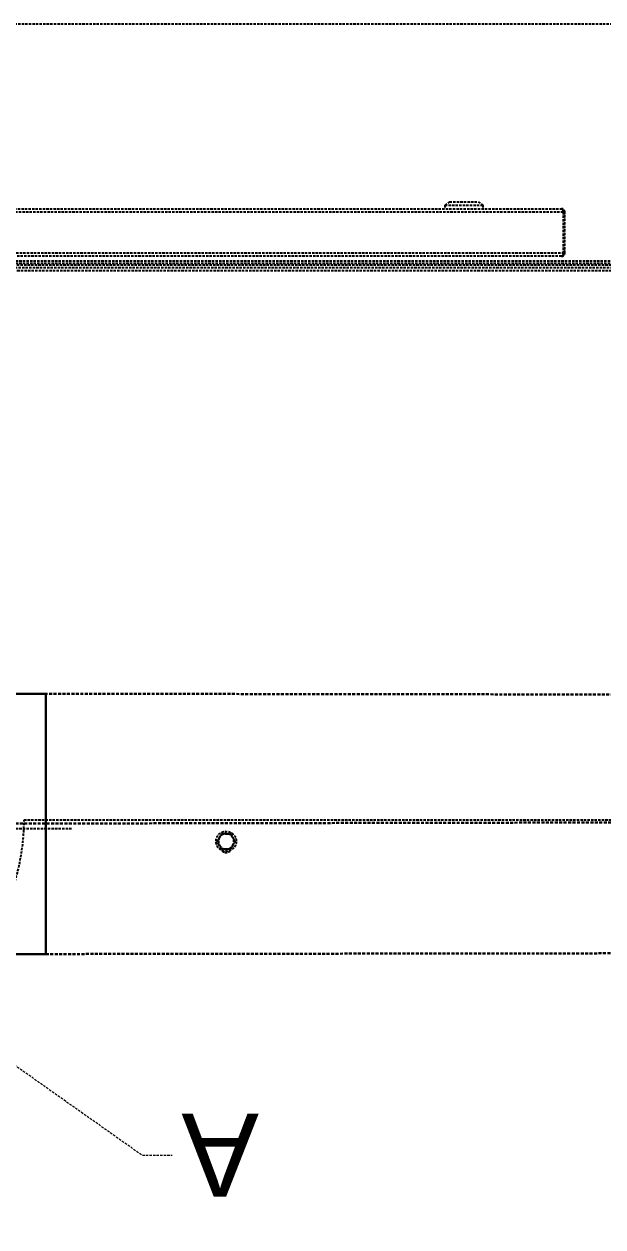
# Model space of a CAD drawing. Extents: x -76427 to 292734, y -42117 to 131250.
# Drawn here: x 7970 to 8457, y 11582 to 12595 of the extents above; entities that cross this region are included whole.
import ezdxf

# ---------------------------------------------------------------- set-up
doc = ezdxf.new("R2010")
doc.units = 0
doc.header["$LTSCALE"] = 10
doc.linetypes.add('XFM7P10PV$0$HIDDEN', pattern=[0.375, 0.25, -0.125])
doc.linetypes.add('XFM7Q10PV-200K$0$18P6-XFM7QB2-PV$0$HIDDEN', pattern=[0.3, 0.2, -0.1])
doc.layers.add('XFM7P10PV$0$U-PV', color=252, linetype='Continuous', lineweight=30)
doc.layers.add('XFM7Q10PV-200K$0$PV-EQ(FUTURE)', color=252, linetype='XFM7Q10PV-200K$0$18P6-XFM7QB2-PV$0$HIDDEN')
doc.styles.add('XFM7Q10PV-200K$0$Atlas Copco 3.5mm', font='arial.ttf')
doc.dimstyles.new('XFM7Q10PV-200K$0$Atlas Copco$7', dxfattribs={"dimscale": 10, "dimtxt": 3.5, "dimasz": 2.5, "dimexe": 2, "dimexo": 1, "dimgap": 0.762, "dimtad": 1, "dimdec": 1, "dimrnd": 1e-08, "dimtxsty": 'XFM7Q10PV-200K$0$Atlas Copco 3.5mm', "dimcen": 0.09, "dimdle": 10, "dimclrd": 7, "dimclre": 256, "dimclrt": 7, "dimadec": 1, "dimazin": 2, "dimtfac": 1, "dimtdec": 4, "dimtmove": 0, "dimatfit": 3, "dimfxl": 1, "dimtolj": 1, "dimlwd": 9, "dimlwe": 9, "dimarcsym": 0})

# ---------------------------------------------------------------- blocks, each defined once
blk = doc.blocks.new('XFM7P10PV$0$短彎頭 - 焊接 1 - 90度 2-V234-CUB_L40')
blk.add_line((130595.8, -106979.8), (130595.8, -107198.9))
at = {"color": 0, "flags": 128}
for points in [[(130595.8, -106979.8), (130393.2, -106979.8)], [(130393.2, -107198.9), (130595.8, -107198.9)]]:
    blk.add_lwpolyline(points, dxfattribs=at)
at = {"color": 0}
blk.add_arc((130393.2, -107089.3), 109.5, 90, 270, dxfattribs=at)
blk = doc.blocks.new('XFM7P10PV')
at = {"layer": 'XFM7P10PV$0$U-PV', "color": 253, "linetype": 'XFM7P10PV$0$HIDDEN'}
for p, q in [((9066.1, 12029.9, 0), (7988.3, 12031.3)), ((10417.7, 11926.5, 0), (7785.7, 11921.7)), ((7988.3, 11812.2), (9066.1, 11813.6, 0))]:
    blk.add_line(p, q, dxfattribs=at)
blk.add_blockref('XFM7P10PV$0$短彎頭 - 焊接 1 - 90度 2-V234-CUB_L40', (-122607.5, 119011.1), dxfattribs=at)
blk = doc.blocks.new('XFM7Q10PV-200K$0$PV-主機 - Mega-V57-CUB_L40')
for p, q in [((922, -1369), (922, 1399)), ((923.5, -1365), (923.5, 1395)), ((925.5, -1365), (925.5, 1395)), ((929.5, -307.1), (929.5, 672.2)), ((932.3, 673.7), (932.3, -308.6)), ((966.8, -308.6), (966.8, 673.7)), ((969.5, 672.3), (969.5, -307.2)), ((917.2, -472.3), (917.2, 592.2)), ((920, 593.7), (920, -473.7)), ((448, 545), (448, 105)), ((455.2, 145), (455.2, -472.3)), ((972.6, -209), (969.5, -209)), ((972.6, -209), (972.6, -241)), ((975.5, -213), (972.6, -209)), ((975.5, -213), (975.5, -237)), ((972.6, -241), (969.5, -241)), ((975.5, -237), (972.6, -241)), ((929.5, -307.1), (929.5, -307.2)), ((929.5, -307.2), (929.5, -307.2)), ((966.8, -308.6), (932.3, -308.6)), ((932.3, -308.7), (932.3, -310)), ((966.8, -308.7), (932.3, -308.7)), ((932.3, -310), (966.8, -310)), ((966.8, -308.7), (966.8, -310))]:
    blk.add_line(p, q)
blk.add_circle((437, -25), 8.5)
for centre, radius, start, end in [((455.2, 325), 180, 90, 270), ((437, -25), 6.5, 120, 180), ((437, -25), 6.5, 60, 120), ((437, -25), 6.5, 0, 60), ((432.7, -25), 5, 132.9888, 227.0112), ((437, -25), 6.5, 180, 240), ((437, -25), 6.5, 300, 0), ((437, -25), 6.5, 240, 300), ((932.3, -307.2), 1.5, 248.9974, 270)]:
    blk.add_arc(centre, radius, start, end)
for points, weights in [([(430.5, -21.2), (432.2, -20.2), (433.7, -19.4)], [1.07595444278, 1.07665212978, 1]), ([(433.7, -19.4), (435.2, -18.5), (437, -17.5)], [1, 1.07665212978, 1.07595444278]), ([(437, -17.5), (438.7, -18.5), (440.2, -19.4)], [1.07595444278, 1.07665212978, 1]), ([(440.2, -19.4), (441.7, -20.2), (443.5, -21.2)], [1, 1.07665212978, 1.07595444278]), ([(430.5, -25), (430.5, -23.3), (430.5, -21.2)], [1, 1.07665212978, 1.07595444278]), ([(430.5, -28.8), (430.5, -26.7), (430.5, -25)], [1.07595444278, 1.07665212978, 1]), ([(433.7, -30.6), (432.2, -29.8), (430.5, -28.8)], [1, 1.07665212978, 1.07595444278]), ([(443.5, -28.8), (441.7, -29.8), (440.2, -30.6)], [1.07595444278, 1.07665212978, 1]), ([(443.5, -21.2), (443.5, -23.3), (443.5, -25)], [1.07595444278, 1.07665212978, 1]), ([(443.5, -25), (443.5, -26.7), (443.5, -28.8)], [1, 1.07665212978, 1.07595444278]), ([(437, -32.5), (435.2, -31.5), (433.7, -30.6)], [1.07595444278, 1.07665212978, 1]), ([(440.2, -30.6), (438.7, -31.5), (437, -32.5)], [1, 1.07665212978, 1.07595444278])]:
    blk.add_rational_spline(points, weights, degree=2)
for points, knots in [([(932.3, -308.6), (931.3, -308.6), (930.4, -308.3), (929.9, -307.9), (929.7, -307.7), (929.5, -307.4), (929.5, -307.1)], [0, 0, 0, 0, 1.030866, 1.030866, 1.030866, 1.570796, 1.570796, 1.570796, 1.570796]), ([(929.5, -307.2), (929.5, -308.1), (930.1, -309.1), (930.9, -309.6), (931.3, -309.8), (931.8, -310), (932.3, -310)], [-1.570796, -1.570796, -1.570796, -1.570796, -0.539931, -0.539931, -0.539931, 0, 0, 0, 0]), ([(969.5, -307.2), (969.5, -307.5), (968.9, -307.9), (968.1, -308.2), (967.7, -308.3), (967.2, -308.5), (966.8, -308.6)], [0, 0, 0, 0, 1.087346, 1.087346, 1.087346, 1.570796, 1.570796, 1.570796, 1.570796]), ([(966.8, -310), (967.8, -310), (968.7, -309.4), (969.2, -308.5), (969.4, -308.1), (969.5, -307.6), (969.5, -307.2)], [0, 0, 0, 0, 1.087346, 1.087346, 1.087346, 1.570796, 1.570796, 1.570796, 1.570796]), ([(967.8, -308.3), (967.7, -308.4), (967.4, -308.6), (967.2, -308.6), (967.1, -308.7), (966.9, -308.7), (966.8, -308.7)], [0.7978126, 0.7978126, 0.7978126, 0.7978126, 1.2652557, 1.2652557, 1.2652557, 1.5707963, 1.5707963, 1.5707963, 1.5707963])]:
    blk.add_open_spline(points, degree=3, knots=knots)
at = {"insert": (137.9, -52.6), "char_height": 70, "attachment_point": 1, "rotation": 90, "style": 'XFM7Q10PV-200K$0$Atlas Copco 3.5mm'}
blk.add_mtext('{A}', dxfattribs=at)
at = {"annotation_type": 0, "has_hookline": 1, "hookline_direction": 1, "text_width": 65.4, "horizontal_direction": (0, 1, 0)}
blk.add_leader([(302.8, 229.2), (172.9, 45.5), (172.9, 20.5)], dimstyle='XFM7Q10PV-200K$0$Atlas Copco$7', override={"dimtad": 0}, dxfattribs=at)
blk = doc.blocks.new('XFM7Q10PV-200K')
at = {"layer": 'XFM7Q10PV-200K$0$PV-EQ(FUTURE)'}
blk.add_lwpolyline([(6475, 10345), (9725, 10345), (9725, 12595), (6475, 12595)], close=True, dxfattribs=at)
at = {"layer": 'XFM7Q10PV-200K$0$PV-EQ(FUTURE)', "rotation": 90}
blk.add_blockref('XFM7Q10PV-200K$0$PV-主機 - Mega-V57-CUB_L40', (8115, 11470), dxfattribs=at)

msp = doc.modelspace()

# ---------------------------------------------------------------- block references
for name in ['XFM7Q10PV-200K', 'XFM7P10PV']:
    msp.add_blockref(name, (0, 0))

doc.saveas('drawing.dxf')
